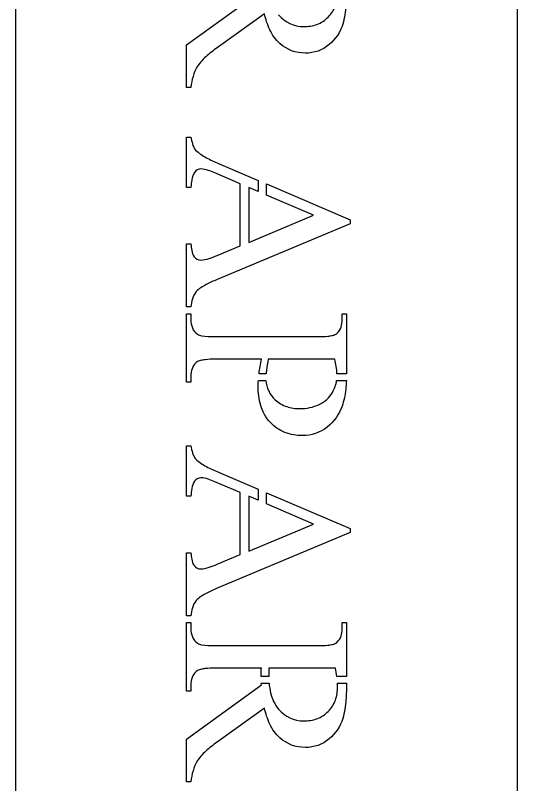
# Model space of a CAD drawing. Header units: millimetres. Extents: x -2342 to -1352, y 819 to 2802.
# Drawn here: x -2342.4 to -2042.4, y 1372.9 to 1832.4 of the extents above; entities that cross this region are included whole.
import ezdxf

# ---------------------------------------------------------------- set-up
doc = ezdxf.new("R2010")
doc.units = ezdxf.units.MM
doc.layers.add('Image_1', color=70, linetype='Continuous')

msp = doc.modelspace()

# ---------------------------------------------------------------- linework, layer by layer
at = {"layer": 'Image_1'}
msp.add_lwpolyline([(-2342.36, 818.88), (-2042.36, 818.88), (-2042.36, 2678.88), (-2342.36, 2678.88)], close=True, dxfattribs=at)
for points in [[(-2144.94, 1838.38, -0.052935), (-2146.8, 1827.25, -0.149861), (-2154.98, 1814.99, -0.18475), (-2169.14, 1809.91, -0.190471), (-2184.44, 1815.69, -0.101085), (-2190.4, 1823.86, -0.056535), (-2193.6, 1833.45), (-2221.01, 1813.72, 0.024194), (-2227.76, 1808.42, 0.066751), (-2233.55, 1802.09, 0.070992), (-2236.25, 1795.97, 0.043724), (-2237.5, 1789.41), (-2240.11, 1789.41), (-2240.11, 1814.92), (-2195.43, 1847.26, -0.001669)], [(-2185.14, 1832.75, 0.231487), (-2170.06, 1825.77, 0.089319), (-2162.22, 1827.08, 0.110774), (-2155.54, 1831.41, 0.113429), (-2151.19, 1838.22, 0.086616)]]:
    msp.add_lwpolyline(points, format="xyb", dxfattribs=at)
for points in [[(-2192.36, 1725.08), (-2192.36, 1731.75), (-2142.36, 1710.38), (-2142.36, 1707.92), (-2221.85, 1674.65, 0.023185), (-2228.42, 1671.58, 0.025036), (-2231.54, 1669.72, 0.059948), (-2234.33, 1667.39, 0.100354), (-2236.66, 1663.07, 0.061435), (-2237.5, 1658.23), (-2240.11, 1658.23), (-2240.11, 1695.94), (-2237.5, 1695.94, 0.03473), (-2237.06, 1691.97, 0.115917), (-2235.6, 1688.25, 0.240335), (-2231.65, 1686.21, 0.070669), (-2226.64, 1687.22, 0.021289), (-2221.85, 1689.03), (-2208.11, 1694.81), (-2208.11, 1731.8), (-2223.19, 1738.29, 0.023249), (-2227.25, 1739.84, 0.071953), (-2231.51, 1740.68, 0.231741), (-2235.39, 1738.64, 0.104715), (-2236.95, 1734.25, 0.026897), (-2237.5, 1729.62), (-2240.11, 1729.62), (-2240.11, 1759.71), (-2237.5, 1759.71, 0.028684), (-2236.58, 1755.67, 0.106512), (-2234.75, 1751.96, 0.073936), (-2228.22, 1747.39, 0.022988), (-2221.01, 1744), (-2197.36, 1733.89), (-2197.36, 1727.24), (-2202.9, 1729.62), (-2202.9, 1696.78), (-2164.28, 1712.99)], [(-2192.61, 1618.38), (-2196.84, 1618.38, -0.000159), (-2196.84, 1618.42, -0.022359), (-2195.36, 1627.02), (-2223.19, 1627.02, 0.027104), (-2228.92, 1626.75, 0.034293), (-2231.77, 1626.25, 0.112847), (-2234.4, 1625.04, 0.135405), (-2236.85, 1621.33, 0.08175), (-2237.5, 1616.94), (-2237.5, 1613.27), (-2240.11, 1613.27), (-2240.11, 1654.22), (-2237.5, 1654.22), (-2237.5, 1650.62, 0.096169), (-2236.66, 1645.77, 0.15481), (-2233.55, 1641.96, 0.086635), (-2231.06, 1641.09, 0.044013), (-2223.19, 1640.55), (-2161.46, 1640.55, 0.026049), (-2155.74, 1640.8, 0.033003), (-2152.9, 1641.28, 0.110236), (-2150.26, 1642.45, 0.132196), (-2147.81, 1646.2, 0.08164), (-2147.16, 1650.62), (-2147.16, 1654.22), (-2144.55, 1654.22), (-2144.55, 1619.19, -0.002204), (-2144.55, 1618.38), (-2150.28, 1618.38, 0.051061), (-2151.6, 1627.02), (-2191.34, 1627.02, 0.015931), (-2192.4, 1620.39, 0.011942)], [(-2192.72, 1614.38, 0.199528), (-2187.11, 1602.84, 0.106779), (-2180.27, 1598.72, 0.083455), (-2172.38, 1597.49, 0.113663), (-2160.9, 1600.03, 0.158845), (-2152.94, 1607.21, 0.091692), (-2150.48, 1614.38), (-2144.65, 1614.38, -0.014684), (-2145.07, 1608.97, -0.057499), (-2147.23, 1598.97, -0.141521), (-2156.11, 1586.5, -0.176667), (-2170.98, 1581.42, -0.094404), (-2181.32, 1583.25, -0.111308), (-2190, 1589.17, -0.118973), (-2195.78, 1599.35, -0.073038), (-2197.33, 1610.95, -0.013906), (-2197.22, 1614.38)], [(-2192.36, 1540.59), (-2192.36, 1547.26), (-2142.36, 1525.89), (-2142.36, 1523.42), (-2221.85, 1490.16, 0.023185), (-2228.42, 1487.09, 0.025036), (-2231.54, 1485.23, 0.059948), (-2234.33, 1482.9, 0.100354), (-2236.66, 1478.58, 0.061435), (-2237.5, 1473.74), (-2240.11, 1473.74), (-2240.11, 1511.44), (-2237.5, 1511.44, 0.03473), (-2237.06, 1507.48, 0.115917), (-2235.6, 1503.76, 0.240335), (-2231.65, 1501.72, 0.070669), (-2226.64, 1502.73, 0.021289), (-2221.85, 1504.54), (-2208.11, 1510.32), (-2208.11, 1547.31), (-2223.19, 1553.8, 0.023249), (-2227.25, 1555.35, 0.071953), (-2231.51, 1556.19, 0.231741), (-2235.39, 1554.15, 0.104715), (-2236.95, 1549.76, 0.026897), (-2237.5, 1545.13), (-2240.11, 1545.13), (-2240.11, 1575.22), (-2237.5, 1575.22, 0.028684), (-2236.58, 1571.18, 0.106512), (-2234.75, 1567.47, 0.073936), (-2228.22, 1562.9, 0.022988), (-2221.01, 1559.5), (-2197.36, 1549.4), (-2197.36, 1542.75), (-2202.9, 1545.13), (-2202.9, 1512.29), (-2164.28, 1528.5)], [(-2195.56, 1437.52, -0.001197), (-2195.57, 1438.3), (-2195.57, 1440.27, 0.002181), (-2195.43, 1442.45), (-2223.19, 1442.45, 0.027104), (-2228.92, 1442.18, 0.034293), (-2231.77, 1441.69, 0.112847), (-2234.4, 1440.48, 0.134251), (-2236.84, 1436.81, 0.082919), (-2237.5, 1432.45), (-2237.5, 1428.71), (-2240.11, 1428.71), (-2240.11, 1469.66), (-2237.5, 1469.66), (-2237.5, 1466.06, 0.096169), (-2236.66, 1461.21, 0.15481), (-2233.55, 1457.39, 0.08995), (-2231.07, 1456.49, 0.046316), (-2223.19, 1455.91), (-2161.46, 1455.91, 0.027104), (-2155.73, 1456.18, 0.034293), (-2152.88, 1456.68, 0.112847), (-2150.26, 1457.89, 0.132196), (-2147.81, 1461.64, 0.08164), (-2147.16, 1466.06), (-2147.16, 1469.66), (-2144.55, 1469.66), (-2144.55, 1437.52), (-2150.41, 1437.52, 0.019389), (-2151.24, 1442.45), (-2190.99, 1442.45, -0.017458), (-2191.06, 1440.13), (-2191.06, 1438.51, 0.005393), (-2191.06, 1437.52)], [(-2190.85, 1433.52, 0.032355), (-2189.89, 1427.7, 0.117543), (-2185.14, 1417.93, 0.231487), (-2170.06, 1410.95, 0.089319), (-2162.22, 1412.26, 0.110774), (-2155.54, 1416.59, 0.113429), (-2151.19, 1423.41, 0.086616), (-2149.9, 1431.39, 0.00828), (-2150.01, 1433.52), (-2144.55, 1433.52, -0.017096), (-2144.94, 1423.56, -0.052935), (-2146.8, 1412.43, -0.149861), (-2154.98, 1400.17, -0.18475), (-2169.14, 1395.1, -0.190471), (-2184.44, 1400.88, -0.101085), (-2190.4, 1409.04, -0.056535), (-2193.6, 1418.63), (-2221.01, 1398.9, 0.024194), (-2227.76, 1393.61, 0.066751), (-2233.55, 1387.28, 0.070992), (-2236.25, 1381.16, 0.043724), (-2237.5, 1374.59), (-2240.11, 1374.59), (-2240.11, 1400.1), (-2195.43, 1432.45, -0.001669), (-2195.47, 1433.52)]]:
    msp.add_lwpolyline(points, format="xyb", close=True, dxfattribs=at)

doc.saveas('drawing.dxf')
